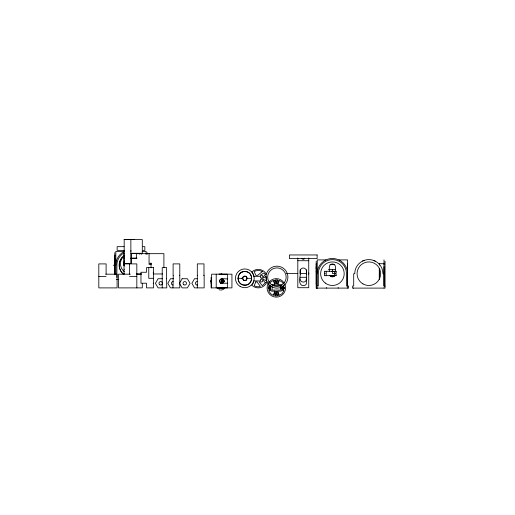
<?xml version="1.0" encoding="UTF-8"?>
<svg xmlns="http://www.w3.org/2000/svg" width="515" height="515" viewBox="0 0 515 515"><rect width="100%" height="100%" fill="white"/><g stroke="black" fill="none" stroke-linecap="round" stroke-linejoin="round"><path stroke-width="0.77" d="M106.109 274.186L106.109 263.905L98.809 263.905L98.809 287.898L117.092 287.898L117.092 274.186L105.588 274.186M114.787 274.334L114.787 255.292L114.787 255.64M124.018 274.102L124.018 250.998M124.179 251.05L124.179 239.623L130.862 239.63L130.862 263.616M136.353 258.337L136.353 253.67L163.899 253.676L163.899 267.729M142.294 283.314L142.294 287.885L118.553 287.898L118.553 274.186L130.327 274.186M149.067 253.67L149.06 264.388L151.313 264.388M151.03 267.845L151.03 263.255M211.105 277.315L211.105 287.885L227.366 287.885L227.366 274.173L211.639 274.173L211.639 287.885M306.374 269.789L306.374 283.662L305.916 284.705L304.764 285.355A3.051 1.635 0 0 1 301.674 285.316C297.187 282.465 301.642 274.257 300.181 269.789M316.216 272.081L316.216 271.366M347.561 286.018L347.561 263.435L347.561 263.796M379.323 279.156L379.33 268.856M379.33 265.09L379.33 263.706L383.997 263.712L383.997 264.06L383.997 263.712M383.997 266.725L383.99 286.018L385.04 286.018L383.997 286.012L383.99 259.895M114.787 260.39L114.787 258.279M308.743 272.944L308.743 274.128M316.216 268.907L316.216 266.789M124.411 265.952L124.018 263.693L124.018 253.547L124.36 253.547M306.374 274.128C308.472 265.972 298.076 265.972 300.194 274.128M115.83 265.193L115.804 264.015A15.218 15.218 0 0 1 123.845 251.745M244.541 271.476A6.856 6.856 0 0 0 237.982 278.319A6.856 6.856 0 0 0 244.541 285.168C235.31 285.143 236.649 269.995 245.707 271.521C254.268 272.21 252.871 286.166 244.361 285.149M306.374 279.027C306.663 283.327 299.582 282.999 300.194 278.795M124.025 263.429L124.411 261.498M222.821 283.211C221.373 283.52 219.577 282.684 219.602 281.029C220.072 277.244 225.377 279.349 227.701 278.84M223.903 281.596A2.189 2.189 0 0 0 221.225 278.918A2.189 2.189 0 0 0 220.24 282.574A2.189 2.189 0 0 0 223.903 281.596L223.336 279.484L221.791 278.84M246.061 280.508C242.765 281.789 241.22 276.291 244.837 276.137C248.327 276.233 247.039 281.641 243.801 280.508M217.085 287.93L224.405 287.93M223.684 282.123L223.877 281.647L222.351 283.141L220.562 283.211M252.517 284.396L253.67 281.905M210.905 281.621L211.028 280.379L211.105 282.362M269.686 283.244L270.549 282.117L273.272 280.392L274.765 284.602L271.759 284.602A0.727 0.727 0 0 0 271.128 284.969M282.986 287.795L283.321 287.834L283.018 288.014M334.924 275.48C333.836 277.205 331.003 277.205 329.915 275.48M222.422 280.675L221.971 281.003L222.467 281.267L221.798 281.196M362.586 261.073L364.202 260.384M241.239 272.486L242.23 271.984M362.875 260.931L362.045 261.343A14.111 14.111 0 0 0 354.764 272.821L354.745 273.703L353.696 273.703L353.696 286.018L352.646 286.018L352.646 288.11L353.515 288.104M221.308 287.853L221.785 287.885A6.856 6.856 0 0 1 219.783 287.582L222.081 287.879A6.856 6.856 0 0 0 223.233 287.731L223.613 287.615M222.467 280.714L221.193 280.823M221.798 281.776L222.467 281.847L221.411 281.969M244.998 280.488L244.271 280.437A2.189 2.189 0 0 1 243.041 277.07A2.189 2.189 0 0 1 246.627 277.07A2.189 2.189 0 0 1 245.398 280.437L244.271 280.437M282.033 288.149L281.699 287.956L282.033 287.621M221.791 283.211L221.225 283.141L222.351 283.141M223.233 287.731L222.081 287.879L231.937 287.885L231.937 274.173L221.791 274.173A6.856 6.856 0 0 0 220.916 274.225L221.791 274.173M222.12 280.186L221.411 280.231M282.085 288.703L283.507 288.612A0.727 0.727 0 0 0 284.241 287.885A0.727 0.727 0 0 0 283.507 287.151L282.085 287.061M220.742 281.428L222.467 281.293L221.971 281.583L222.467 281.847M251.668 278.319L247.116 278.319M316.216 261.195L316.216 288.11L317.079 288.104M383.952 273.703L382.941 273.703L382.928 272.821A14.111 14.111 0 0 0 375.641 261.343L374.753 260.899M247.02 278.319L247.412 278.319M224.366 281.023L223.974 281.029L224.398 281.029M127.527 239.43L134.454 239.43M124.018 239.572L142.294 239.572L142.294 253.283L131.312 253.283L131.312 263.564L124.018 263.616M124.07 246.666L117.143 246.666L117.143 250.361L124.07 250.361M142.983 246.666L144.837 246.666L144.837 250.361L142.983 250.361M124.018 251.05L124.45 250.998M130.443 250.998L131.306 250.998M124.45 251.384L115.83 251.384L115.83 274.424M142.211 251.384L146.131 251.384L146.131 254.436M124.018 253.283L124.411 253.283M130.874 253.547L137.73 253.547M124.018 258.118L124.36 258.118M130.874 258.118L137.042 258.118M130.874 258.337L136.43 258.337M325.879 259.901L317.259 259.901L317.259 286.018M338.941 259.901L347.561 259.901L347.561 286.076M297.812 260.712L308.743 260.712M149.64 263.255L151.474 263.255M123.993 263.892L136.829 263.905L136.829 287.898M330.025 264.646L334.763 264.646M113.306 265.244L114.832 265.244M124.018 269.274L124.353 269.274M328.448 269.57L335.548 269.57M153.148 272.255L153.515 272.255M334.596 273.298L335.323 273.298M335.323 273.478L332.413 273.478L332.413 269.577M286.353 273.536L297.812 273.536M300.155 273.536L306.399 273.536M317.259 273.703L317.234 272.525A15.218 15.218 0 0 1 332.632 258.485A15.218 15.218 0 0 1 347.612 272.976L347.619 273.703L347.561 273.124M334.596 273.658L335.323 273.658M383.385 273.703L383.997 273.703M124.018 273.845L124.353 273.845M136.353 273.967L141.689 273.967M153.161 273.967L162.547 273.974M219.01 274.051L221.971 274.051M136.501 274.173L141.065 274.173M173.259 275.319L172.95 287.885M179.362 275.319L179.793 275.319M197.309 275.313L197.696 275.313M203.56 275.313L204.152 275.313L204.152 287.885L194.522 287.885L191.876 283.308L194.522 278.731L197.541 278.731M253.541 276.336L260.577 276.336L260.577 277.9L261.562 277.9L261.562 279.355L260.577 279.355L260.577 280.926L253.541 280.926M98.809 276.471L106.096 276.471M129.542 276.471L136.829 276.471M300.155 277.282L306.399 277.282M153.515 278.306L148.777 278.306L148.777 267.588M166.583 278.306L166.776 287.885L158.086 287.885L155.446 283.308L158.086 278.731L162.611 278.731M237.982 278.319L242.649 278.319L241.838 278.319M173.491 278.731L170.471 278.731L167.832 283.308L170.471 287.885L179.793 287.885L179.793 263.892L173.111 263.892L173.111 275.319M116.364 279.594L118.804 279.594M243.743 280.508L245.932 280.508M153.148 283.218L153.515 283.218M220.69 283.211L227.701 283.211M272.886 285.696L280.508 285.696L280.508 290.067L272.126 290.067L272.126 286.424M316.216 286.018L318.309 286.018L318.328 272.821A14.111 14.111 0 0 1 332.413 259.599A14.111 14.111 0 0 1 346.492 272.821L346.511 286.018L348.603 286.018L348.603 288.104L316.216 288.11M280.508 287.151L281.737 287.151L281.737 288.612L280.508 288.612M280.508 287.698L281.235 287.698M280.508 288.065L281.235 288.065M353.116 288.104L385.04 288.104L385.04 261.195M217.227 288.567L224.263 288.567A4.938 4.938 0 0 1 220.742 290.042M219.602 281.029L219.506 281.023M220.034 289.99L219.004 289.726M373.484 260.384L375.248 261.144M268.772 284.969L270.465 285.825M283.372 283.81L282.078 282.117L279.355 280.392L277.862 284.602L280.868 284.602A0.727 0.727 0 0 1 281.596 285.329M252.517 272.866L253.689 275.351M379.33 263.706L379.33 264.06M347.561 284.222L347.561 284.583M316.216 264.15L316.216 263.802L316.216 284.209L316.216 283.862M211.105 283.482L211.105 282.838M383.99 287.743L383.99 288.104M379.33 268.663L379.33 279.227M347.561 287.512L347.561 288.104M338.155 287.512L338.155 288.104M335.516 271.585L335.516 267.066A3.096 3.096 0 0 0 332.42 263.97A3.096 3.096 0 0 0 329.323 267.066L329.323 271.585M335.323 272.937L335.323 274.019M334.596 271.296L334.596 275.667M326.665 287.512L326.665 288.104M326.214 271.296L326.214 275.667M317.259 287.628L317.259 288.091M308.743 257.964L308.743 287.705L297.812 287.705L297.812 257.964M282.329 286.366L282.329 287.698M282.329 288.065L282.329 290.067M281.235 287.338L281.235 288.419M270.304 286.366L270.304 287.698M270.304 288.065L270.304 290.067M216.21 274.173L216.21 287.885M203.992 275.313L203.992 263.892L197.309 263.892L197.309 287.885M166.628 278.306L166.628 267.588L162.219 267.588L162.219 287.885M147.174 252.685L147.174 254.256M129.535 263.905L129.535 274.186M116.879 277.501L116.899 264.304A14.111 14.111 0 0 1 124.179 252.826M114.787 252.685L114.787 274.366M123.484 256.116A11.774 11.774 0 0 0 123.484 274.263A11.787 11.787 0 0 1 122.396 257.114M138.786 253.438A14.111 14.111 0 0 1 139.745 254.133M140.608 253.406A15.218 15.218 0 0 1 141.561 254.249M335.104 275.255A3.096 3.096 0 0 1 329.735 275.255M363.114 260.815A14.111 14.111 0 0 1 374.579 260.815M244.837 271.469A6.856 6.856 0 0 1 251.687 278.319A6.856 6.856 0 0 1 244.837 285.175M267.047 281.602A9.257 9.257 0 0 1 251.738 285.175M251.738 272.087A9.257 9.257 0 0 1 266.294 273.999M284.615 283.784A9.257 9.257 0 0 1 276.111 297.136A9.257 9.257 0 0 1 268.199 283.43A9.257 9.257 0 0 1 284.01 282.741M304.687 258.208A1.455 1.455 0 0 1 301.867 258.208M304.069 258.292A0.908 0.908 0 0 1 303.277 258.742L303.039 258.717A0.908 0.908 0 0 1 302.485 258.292M124.321 265.701A6.856 6.856 0 0 1 124.018 263.693M124.025 263.403A6.856 6.856 0 0 1 124.173 262.251M124.353 265.753A4.938 4.938 0 0 1 123.896 263.686M124.366 271.778A10.281 10.281 0 0 1 124.443 255.595M124.16 265.598A6.856 6.856 0 0 1 124.437 261.041M173.117 285.04A1.732 1.732 0 0 1 171.386 283.308A1.732 1.732 0 0 1 173.117 281.576M197.612 284.982A1.732 1.732 0 0 1 195.43 283.308A1.732 1.732 0 0 1 197.612 281.634M333.501 275.377A2.189 2.189 0 0 1 331.319 275.377M331.319 271.585A2.189 2.189 0 0 1 333.501 271.585M266.429 278.628L266.152 280.739L262.65 278.995L262.65 278.267L266.152 276.516L266.429 278.628M268.257 287.158L268.257 288.606L269.699 287.885L268.257 287.158M268.972 285.915L268.849 286.842L270.484 287.666L270.484 286.443L268.972 285.915M283.701 287.834L284.048 287.93L283.701 287.834M283.778 288.921L283.578 290.042L282.143 289.276L282.439 288.245L283.778 288.921M284.467 287.885L284.37 288.606L282.935 287.885L284.37 287.158L284.467 287.885M325.029 273.478L324.392 273.665L324.392 275.667L336.417 275.667C335.851 272.924 335.973 274.038 336.417 271.296L324.392 271.296L324.392 273.298L325.029 273.478M277.598 280.45L276.497 284.061L277.476 284.055L278.667 280.701L277.598 280.45M276.13 291.702L275.036 295.314L273.961 295.063L275.152 291.709L276.13 291.702M277.231 279.851L276.317 282.426L275.403 279.851L277.231 279.851M274.765 291.162L273.272 295.372L270.549 293.647L268.772 290.795L271.032 289.655L271.032 290.434A0.727 0.727 0 0 0 271.759 291.162L274.765 291.162M276.317 293.338L275.403 295.913L277.231 295.913L276.317 293.338M283.855 290.795L282.078 293.647L279.355 295.372L277.862 291.162L280.868 291.162A0.727 0.727 0 0 0 281.596 290.434L281.596 289.591L283.855 290.795M255.813 281.905L254.204 285.69A8.15 8.15 0 0 0 260.39 286.501L257.069 281.905L255.813 281.905M182.13 278.731L179.49 283.308L182.13 287.885L187.415 287.885L190.054 283.308L187.415 278.731L182.13 278.731M265.341 282.703L262.354 285.69L259.264 281.905L261.923 281.905A0.727 0.727 0 0 0 262.65 281.177L262.65 279.722L265.341 282.703M265.341 274.553L262.65 277.534L262.65 276.079A0.727 0.727 0 0 0 261.923 275.351L260.101 275.351L264.047 272.866L265.341 274.553M262.354 271.572L257.642 275.351L255.813 275.351L254.204 271.572A8.15 8.15 0 0 1 262.354 271.572M270.484 288.097L268.849 288.921L269.055 290.042L270.484 289.321L270.484 288.097M283.578 285.722L282.143 286.443L282.439 287.518L283.778 286.842L283.578 285.722M274.347 280.54L273.961 280.701L275.152 284.055L276.13 284.061L275.036 280.45L274.347 280.54M278.667 295.063L277.598 295.314L276.497 291.702L277.476 291.709L278.667 295.063M317.118 254.957L289.43 254.957L289.43 258.601L317.118 258.601L317.118 254.957M153.515 267.588L146.518 267.588L146.518 272.255L140.962 272.255L140.962 283.218L146.518 283.218L146.518 287.885L153.515 287.885L153.515 267.588M325.3 283.089A11.774 11.774 0 0 0 344.104 275.184A11.774 11.774 0 0 0 327.855 262.85A11.774 11.774 0 0 0 325.3 283.089M362.966 283.907A11.774 11.774 0 0 0 380.63 273.703A11.774 11.774 0 0 0 362.966 263.506A11.774 11.774 0 0 0 362.966 283.907M240.145 286.449A9.379 9.379 0 0 0 254.217 278.319A9.379 9.379 0 0 0 240.145 270.195A9.379 9.379 0 0 0 240.145 286.449M270.806 286.276A10.989 10.989 0 0 0 287.885 277.868A10.989 10.989 0 0 0 272.062 267.285A10.989 10.989 0 0 0 270.806 286.276M272.293 285.156A9.257 9.257 0 0 0 286.173 277.141A9.257 9.257 0 0 0 272.293 269.126A9.257 9.257 0 0 0 272.293 285.156M159.862 284.808A1.732 1.732 0 0 0 162.457 283.308A1.732 1.732 0 0 0 159.862 281.808A1.732 1.732 0 0 0 159.862 284.808M183.907 284.808A1.732 1.732 0 0 0 186.507 283.308A1.732 1.732 0 0 0 183.907 281.808A1.732 1.732 0 0 0 183.907 284.808"/></g></svg>
